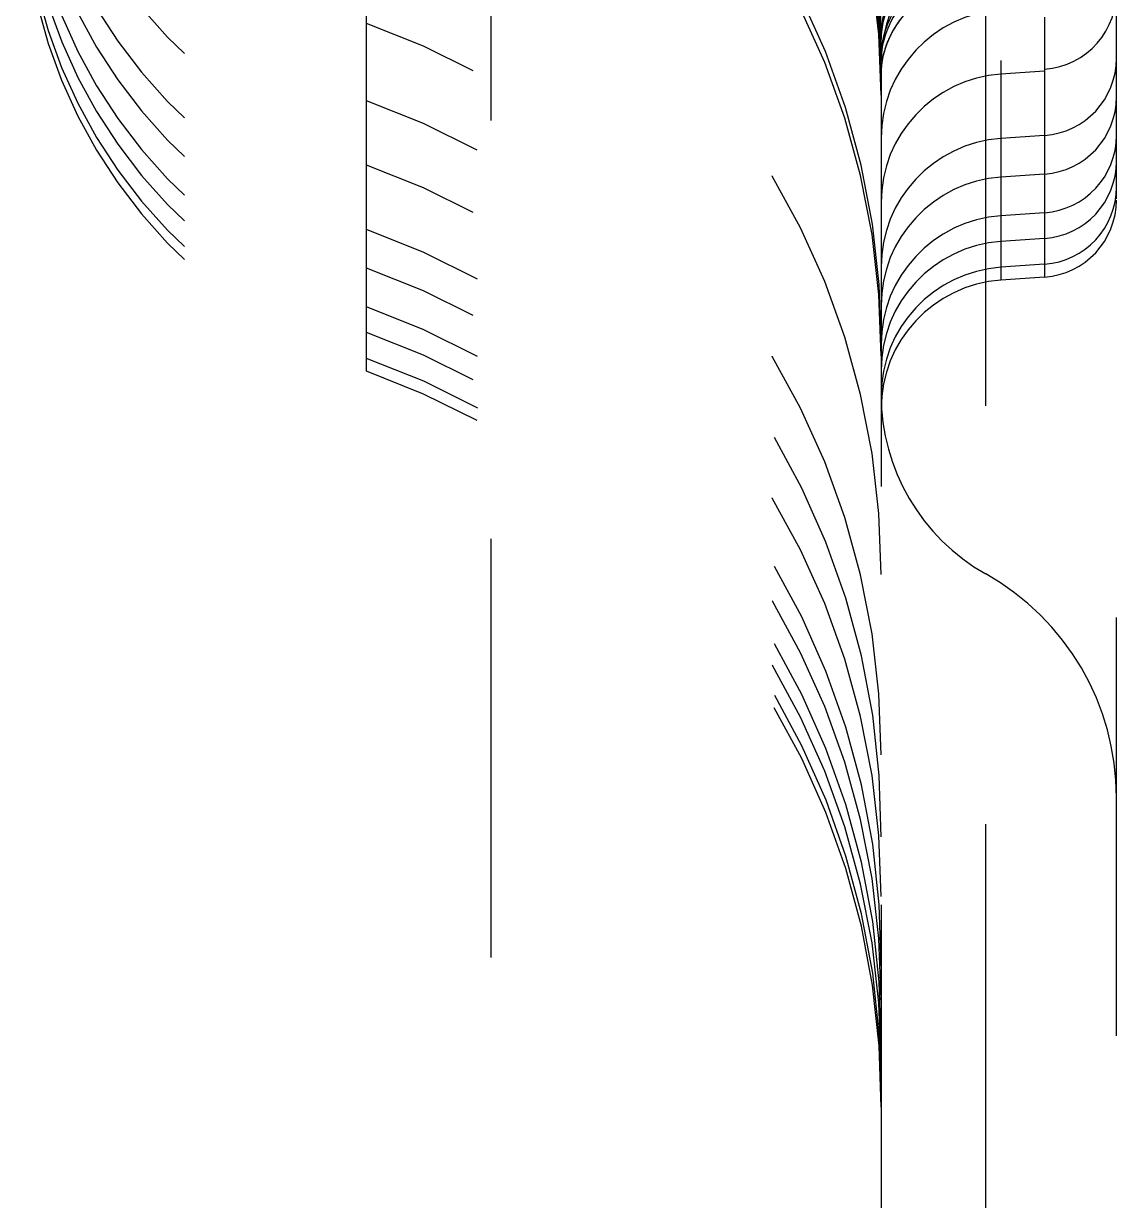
# Model space of a CAD drawing. Header units: millimetres. Extents: x 309 to 11345, y -1340 to 1318.
# Drawn here: x 1460.667 to 1464.934, y -591.25 to -586.655 of the extents above; entities that cross this region are included whole.
import ezdxf

# ---------------------------------------------------------------- set-up
doc = ezdxf.new("R2010")
doc.units = ezdxf.units.MM
doc.header["$LTSCALE"] = 16.335
doc.linetypes.add('HIDDEN', pattern=[0.2, 0.1, -0.1])
doc.layers.add('DEFAULT_2', color=8, linetype='HIDDEN')

msp = doc.modelspace()

# ---------------------------------------------------------------- linework, layer by layer
at = {"layer": 'DEFAULT_2', "color": 8, "linetype": 'HIDDEN'}
for p, q in [((1462.4934, -600.1019), (1462.4934, -312.8142)), ((1464.9343, -597.1408), (1464.9343, -315.7753)), ((1464.4238, -594.6812), (1464.4238, -318.2349)), ((1464.0154, -318.9351), (1464.0154, -593.981)), ((1464.6537, -325.2709), (1464.6537, -587.6451)), ((1462.0064, -588.0128), (1462.007, -541.7048)), ((1464.483, -583.5322), (1464.483, -587.6571)), ((1464.6537, -586.8407), (1464.483, -586.8527)), ((1464.6537, -587.0921), (1464.483, -587.104)), ((1464.6537, -587.2429), (1464.483, -587.2549)), ((1464.6537, -587.3938), (1464.483, -587.4057)), ((1464.6537, -587.4943), (1464.483, -587.5062)), ((1464.6537, -587.5949), (1464.483, -587.6068)), ((1464.6537, -587.6451), (1464.483, -587.6571))]:
    msp.add_line(p, q, dxfattribs=at)
for centre, radius, start, end in [((1460.9989, -586.9346), 3.0165, 0, 70.4883), ((1462.678, -585.0615), 2.011, 180, 250.4883), ((1460.9989, -587.8898), 3.0165, 359.5609, 70.4883), ((1460.9989, -587.9401), 3.0165, 359.7759, 70.4883), ((1462.678, -585.3129), 2.011, 180, 250.4883), ((1462.678, -585.5642), 2.011, 180, 250.4883), ((1462.678, -585.7151), 2.011, 180, 250.4883), ((1462.678, -585.8659), 2.011, 180, 250.4883), ((1462.678, -585.9664), 2.011, 180, 250.4883), ((1460.9989, -588.7948), 3.0165, 359.7759, 70.4883), ((1462.678, -586.067), 2.011, 179.9991, 250.4883), ((1462.678, -586.1173), 2.011, 179.9991, 250.4883), ((1464.6326, -586.533), 0.3016, 274, 93), ((1464.5181, -586.8012), 0.5028, 94, 180), ((1464.5181, -587.1028), 0.5028, 94, 180), ((1460.9989, -589.4986), 3.0165, 359.7748, 70.4883), ((1464.3996, -586.8738), 0.3881, 145.9936, 157.5719), ((1464.6326, -586.7912), 0.3016, 274, 0), ((1464.5181, -587.3542), 0.5028, 94, 180), ((1464.6326, -586.942), 0.3016, 274, 0), ((1460.9989, -589.8003), 3.0165, 359.4295, 70.4883), ((1464.5181, -587.6056), 0.5028, 94, 180), ((1464.6326, -587.0928), 0.3016, 274, 0), ((1460.9989, -590.0516), 3.0165, 359.7726, 70.4883), ((1464.6326, -587.1934), 0.3016, 274, 0), ((1464.5181, -587.7564), 0.5028, 94, 180), ((1464.6326, -587.2939), 0.3016, 274, 0), ((1464.6326, -587.3442), 0.3016, 274, 0), ((1464.5181, -587.9072), 0.5028, 94, 180), ((1460.9989, -590.303), 3.0165, 359.4066, 70.4883), ((1464.5181, -588.0078), 0.5028, 94, 180), ((1460.9989, -590.4538), 3.0165, 359.7708, 70.4883), ((1464.5181, -588.1083), 0.5028, 94, 180), ((1464.5181, -588.1586), 0.5028, 94, 180), ((1460.9989, -590.6047), 3.0165, 359.3949, 70.4883), ((1460.9989, -590.7052), 3.0165, 359.7698, 70.4883), ((1460.9989, -590.8058), 3.0165, 359.3781, 70.4883), ((1460.9989, -590.856), 3.0165, 359.4451, 70.4883), ((1464.8168, -588.1052), 0.8014, 180.0235, 240.6331), ((1463.9325, -589.6767), 1.0018, 0.0246, 60.632)]:
    msp.add_arc(centre, radius, start, end, dxfattribs=at)
for points, knots in [([(1464.0154, -586.6952), (1464.0152, -586.6383), (1464.0031, -586.393), (1463.9585, -586.1509), (1463.9209, -585.9664)], [0, 0, 0, 0, 0.232353, 1, 1, 1, 1]), ([(1464.0154, -586.7956), (1464.0152, -586.7386), (1464.0031, -586.4934), (1463.9585, -586.2514), (1463.9209, -586.067)], [0, 0, 0, 0, 0.232372, 1, 1, 1, 1]), ([(1464.0154, -586.8463), (1464.0152, -586.7893), (1464.0031, -586.544), (1463.9585, -586.3018), (1463.9209, -586.1173)], [0, 0, 0, 0, 0.232341, 1, 1, 1, 1]), ([(1464.483, -586.2973), (1464.3647, -586.3039), (1464.1379, -586.3742), (1464.0154, -586.5942), (1464.0154, -586.6955)], [0, 0, 0, 0, 0.539293, 1, 1, 1, 1]), ([(1464.0154, -586.8482), (1464.0154, -586.8085), (1464.0099, -586.6392), (1463.986, -586.471), (1463.9638, -586.3432)], [0, 0, 0, 0, 0.234165, 1, 1, 1, 1]), ([(1464.0154, -586.7168), (1464.0154, -586.687), (1464.0125, -586.5614), (1463.9993, -586.4362), (1463.9862, -586.3414)], [0, 0, 0, 0, 0.237796, 1, 1, 1, 1]), ([(1464.483, -586.3976), (1464.3647, -586.4042), (1464.1379, -586.4744), (1464.0154, -586.6944), (1464.0154, -586.7957)], [0, 0, 0, 0, 0.539303, 1, 1, 1, 1]), ([(1464.483, -586.4484), (1464.3647, -586.4549), (1464.1379, -586.5252), (1464.0154, -586.7452), (1464.0154, -586.8465)], [0, 0, 0, 0, 0.539286, 1, 1, 1, 1]), ([(1464.0779, -586.5246), (1464.0678, -586.5397), (1464.0339, -586.5984), (1464.0154, -586.6668), (1464.0154, -586.7164)], [0, 0, 0, 0, 0.267851, 1, 1, 1, 1]), ([(1464.2473, -586.5126), (1464.2298, -586.5213), (1464.1647, -586.5578), (1464.1087, -586.6111), (1464.0779, -586.6568)], [0, 0, 0, 0, 0.262079, 1, 1, 1, 1]), ([(1464.0779, -586.5885), (1464.0678, -586.6034), (1464.034, -586.6616), (1464.0154, -586.7295), (1464.0154, -586.7788)], [0, 0, 0, 0, 0.268129, 1, 1, 1, 1])]:
    msp.add_open_spline(points, degree=3, knots=knots, dxfattribs=at)
for points in [[(1463.998, -586.5078), (1464.0087, -586.5978), (1464.0155, -586.6884), (1464.0154, -586.779)], [(1464.0409, -586.7258), (1464.0251, -586.7642), (1464.0154, -586.8062), (1464.0154, -586.8478)]]:
    msp.add_open_spline(points, degree=3, dxfattribs=at)

doc.saveas('drawing.dxf')
